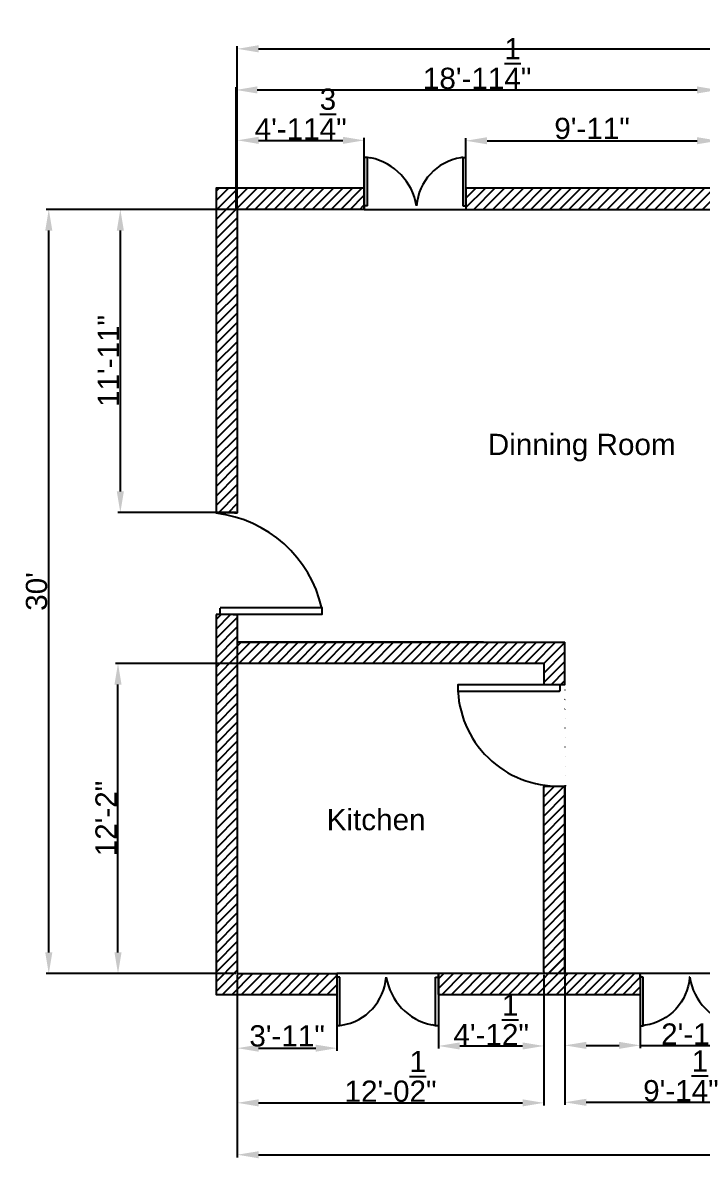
# Model space of a CAD drawing. Header units: millimetres. Extents: x -929180 to -926307, y 654545 to 655354.
# Drawn here: x -929180 to -928860, y 654598 to 655133 of the extents above; entities that cross this region are included whole.
import ezdxf

# ---------------------------------------------------------------- set-up
doc = ezdxf.new("R2010")
doc.units = ezdxf.units.MM
doc.linetypes.add('ACAD_ISO02W100', pattern=[15, 12, -3])
doc.layers.add('dotted', color=7, linetype='ACAD_ISO02W100')
doc.styles.get("Standard").update_dxf_attribs({"font": 'arial.ttf'})
doc.dimstyles.new('Annotative', dxfattribs={"dimscale": 0, "dimtxt": 10, "dimasz": 10, "dimexe": 1.25, "dimexo": 0.625, "dimtad": 1, "dimlunit": 4, "dimtxsty": 'Standard', "dimcen": 2.5, "dimadec": 0, "dimazin": 0, "dimtfac": 1, "dimtmove": 0, "dimatfit": 3, "dimfxl": 1, "dimarcsym": 0})
pattern_1 = [(45, (185.8708, 4.9544), (-2.24506403, 2.24506403), [])]

# ---------------------------------------------------------------- blocks, each defined once
blk = doc.blocks.new('*D10')
at = {"color": 0, "lineweight": -2, "transparency": 16777216}
for p, q in [((-929079.24, 655045.37), (-929079.24, 655121.61)), ((-929069.24, 655120.36), (-928489.24, 655120.36)), ((-928479.24, 655045.37), (-928479.24, 655121.61))]:
    blk.add_line(p, q, dxfattribs=at)
at = {"color": 0, "transparency": 16777216}
for points in [[(-929069.24, 655122.03), (-929069.24, 655118.69), (-929079.24, 655120.36)], [(-928489.24, 655122.03), (-928489.24, 655118.69), (-928479.24, 655120.36)]]:
    blk.add_solid(points, dxfattribs=at)
at = {"layer": 'Defpoints', "color": 0, "transparency": 16777216}
for p in [(-928479.24, 655120.36), (-929079.24, 655044.74), (-928479.24, 655044.74)]:
    blk.add_point(p, dxfattribs=at)
at = {"color": 0, "transparency": 16777216, "insert": (-928779.24, 655126.09), "char_height": 10, "attachment_point": 5}
blk.add_mtext("50'", dxfattribs=at)
blk = doc.blocks.new('*D12')
at = {"color": 0, "lineweight": -2, "transparency": 16777216}
for p, q in [((-929079.24, 654684.12), (-929079.24, 654598.18)), ((-928479.02, 654684.19), (-928479.02, 654598.18)), ((-929069.24, 654599.43), (-928489.02, 654599.43))]:
    blk.add_line(p, q, dxfattribs=at)
at = {"color": 0, "transparency": 16777216}
for points in [[(-929069.24, 654601.09), (-929069.24, 654597.76), (-929079.24, 654599.43)], [(-928489.02, 654601.09), (-928489.02, 654597.76), (-928479.02, 654599.43)]]:
    blk.add_solid(points, dxfattribs=at)
at = {"layer": 'Defpoints', "color": 0, "transparency": 16777216}
for p in [(-929079.24, 654684.74), (-928479.02, 654684.82), (-928479.02, 654599.43)]:
    blk.add_point(p, dxfattribs=at)
at = {"color": 0, "transparency": 16777216, "insert": (-928779.13, 654611.82), "char_height": 10, "attachment_point": 5}
blk.add_mtext('50\'-0{\\H1x;\\S1/4;}"', dxfattribs=at)
blk = doc.blocks.new('*D13')
at = {"color": 0, "lineweight": -2, "transparency": 16777216}
for p, q in [((-929079.86, 655044.74), (-929169.34, 655044.74)), ((-929168.09, 654694.74), (-929168.09, 655034.74)), ((-929079.87, 654684.74), (-929169.34, 654684.74))]:
    blk.add_line(p, q, dxfattribs=at)
at = {"color": 0, "transparency": 16777216}
for points in [[(-929169.76, 655034.74), (-929166.42, 655034.74), (-929168.09, 655044.74)], [(-929169.76, 654694.74), (-929166.42, 654694.74), (-929168.09, 654684.74)]]:
    blk.add_solid(points, dxfattribs=at)
at = {"layer": 'Defpoints', "color": 0, "transparency": 16777216}
for p in [(-929168.09, 655044.74), (-929079.24, 655044.74), (-929079.24, 654684.74)]:
    blk.add_point(p, dxfattribs=at)
at = {"color": 0, "transparency": 16777216, "insert": (-929173.82, 654864.74), "char_height": 10, "attachment_point": 5, "rotation": 90}
blk.add_mtext("30'", dxfattribs=at)
blk = doc.blocks.new('*D14')
at = {"color": 0, "lineweight": -2, "transparency": 16777216}
for p, q in [((-929079.24, 654684.12), (-929079.24, 654622.62)), ((-928934.83, 654684.12), (-928934.83, 654622.62)), ((-929069.24, 654623.87), (-928944.83, 654623.87))]:
    blk.add_line(p, q, dxfattribs=at)
at = {"color": 0, "transparency": 16777216}
for points in [[(-929069.24, 654625.54), (-929069.24, 654622.2), (-929079.24, 654623.87)], [(-928944.83, 654625.54), (-928944.83, 654622.2), (-928934.83, 654623.87)]]:
    blk.add_solid(points, dxfattribs=at)
at = {"layer": 'Defpoints', "color": 0, "transparency": 16777216}
for p in [(-929079.24, 654684.74), (-928934.83, 654684.75), (-928934.83, 654623.87)]:
    blk.add_point(p, dxfattribs=at)
at = {"color": 0, "transparency": 16777216, "insert": (-929007.04, 654636.29), "char_height": 10, "attachment_point": 5}
blk.add_mtext('12\'-0{\\H1x;\\S1/2;}"', dxfattribs=at)
blk = doc.blocks.new('*D15')
at = {"color": 0, "lineweight": -2, "transparency": 16777216}
for p, q in [((-929079.24, 654684.12), (-929079.24, 654648.38)), ((-929032.32, 654684.12), (-929032.32, 654648.38)), ((-929069.24, 654649.63), (-929042.32, 654649.63))]:
    blk.add_line(p, q, dxfattribs=at)
at = {"color": 0, "transparency": 16777216}
for points in [[(-929069.24, 654651.29), (-929069.24, 654647.96), (-929079.24, 654649.63)], [(-929042.32, 654651.29), (-929042.32, 654647.96), (-929032.32, 654649.63)]]:
    blk.add_solid(points, dxfattribs=at)
at = {"layer": 'Defpoints', "color": 0, "transparency": 16777216}
for p in [(-929079.24, 654684.74), (-929032.32, 654684.75), (-929032.32, 654649.63)]:
    blk.add_point(p, dxfattribs=at)
at = {"color": 0, "transparency": 16777216, "insert": (-929055.78, 654655.36), "char_height": 10, "attachment_point": 5}
blk.add_mtext('3\'-11"', dxfattribs=at)
blk = doc.blocks.new('*D16')
at = {"color": 0, "lineweight": -2, "transparency": 16777216}
for p, q in [((-928984.39, 654684.11), (-928984.39, 654649.41)), ((-928934.83, 654684.12), (-928934.83, 654649.41)), ((-928974.39, 654650.66), (-928944.83, 654650.66))]:
    blk.add_line(p, q, dxfattribs=at)
at = {"color": 0, "transparency": 16777216}
for points in [[(-928974.39, 654652.33), (-928974.39, 654648.99), (-928984.39, 654650.66)], [(-928944.83, 654652.33), (-928944.83, 654648.99), (-928934.83, 654650.66)]]:
    blk.add_solid(points, dxfattribs=at)
at = {"layer": 'Defpoints', "color": 0, "transparency": 16777216}
for p in [(-928984.39, 654684.74), (-928934.83, 654684.75), (-928934.83, 654650.66)]:
    blk.add_point(p, dxfattribs=at)
at = {"color": 0, "transparency": 16777216, "insert": (-928959.61, 654662.99), "char_height": 10, "attachment_point": 5}
blk.add_mtext('4\'-1{\\H1x;\\S1/2;}"', dxfattribs=at)
blk = doc.blocks.new('*D17')
at = {"color": 0, "lineweight": -2, "transparency": 16777216}
for p, q in [((-928924.85, 654683.96), (-928924.85, 654649.7)), ((-928889.36, 654684.12), (-928889.36, 654649.7)), ((-928914.85, 654650.95), (-928899.36, 654650.95)), ((-928889.36, 654650.95), (-928836.3, 654650.95))]:
    blk.add_line(p, q, dxfattribs=at)
at = {"color": 0, "transparency": 16777216}
for points in [[(-928914.85, 654652.61), (-928914.85, 654649.28), (-928924.85, 654650.95)], [(-928899.36, 654652.61), (-928899.36, 654649.28), (-928889.36, 654650.95)]]:
    blk.add_solid(points, dxfattribs=at)
at = {"layer": 'Defpoints', "color": 0, "transparency": 16777216}
for p in [(-928924.85, 654684.58), (-928889.36, 654684.75), (-928889.36, 654650.95)]:
    blk.add_point(p, dxfattribs=at)
at = {"color": 0, "transparency": 16777216, "insert": (-928857.83, 654663.28), "char_height": 10, "attachment_point": 5}
blk.add_mtext('2\'-11{\\H1x;\\S1/2;}"', dxfattribs=at)
blk = doc.blocks.new('*D19')
at = {"color": 0, "lineweight": -2, "transparency": 16777216}
for p, q in [((-928924.85, 654684.12), (-928924.85, 654622.88)), ((-928815.54, 654684.18), (-928815.54, 654622.88)), ((-928914.85, 654624.13), (-928825.54, 654624.13))]:
    blk.add_line(p, q, dxfattribs=at)
at = {"color": 0, "transparency": 16777216}
for points in [[(-928914.85, 654625.79), (-928914.85, 654622.46), (-928924.85, 654624.13)], [(-928825.54, 654625.79), (-928825.54, 654622.46), (-928815.54, 654624.13)]]:
    blk.add_solid(points, dxfattribs=at)
at = {"layer": 'Defpoints', "color": 0, "transparency": 16777216}
for p in [(-928924.85, 654684.75), (-928815.54, 654684.8), (-928815.54, 654624.13)]:
    blk.add_point(p, dxfattribs=at)
at = {"color": 0, "transparency": 16777216, "insert": (-928870.2, 654636.52), "char_height": 10, "attachment_point": 5}
blk.add_mtext('9\'-1{\\H1x;\\S1/4;}"', dxfattribs=at)
blk = doc.blocks.new('*D24')
at = {"color": 0, "lineweight": -2, "transparency": 16777216}
for p, q in [((-929079.51, 654830.86), (-929136.73, 654830.86)), ((-929135.48, 654694.74), (-929135.48, 654820.86)), ((-929080.49, 654684.74), (-929136.73, 654684.74))]:
    blk.add_line(p, q, dxfattribs=at)
at = {"color": 0, "transparency": 16777216}
for points in [[(-929137.15, 654820.86), (-929133.81, 654820.86), (-929135.48, 654830.86)], [(-929137.15, 654694.74), (-929133.81, 654694.74), (-929135.48, 654684.74)]]:
    blk.add_solid(points, dxfattribs=at)
at = {"layer": 'Defpoints', "color": 0, "transparency": 16777216}
for p in [(-929135.48, 654830.86), (-929078.89, 654830.86), (-929079.87, 654684.74)]:
    blk.add_point(p, dxfattribs=at)
at = {"color": 0, "transparency": 16777216, "insert": (-929141.12, 654757.8), "char_height": 10, "attachment_point": 5, "rotation": 90}
blk.add_mtext('12\'-2"', dxfattribs=at)
blk = doc.blocks.new('*D25')
at = {"color": 0, "lineweight": -2, "transparency": 16777216}
for p, q in [((-929079.86, 655044.74), (-929135.62, 655044.74)), ((-929134.37, 654911.87), (-929134.37, 655034.74)), ((-929079.87, 654901.87), (-929135.62, 654901.87))]:
    blk.add_line(p, q, dxfattribs=at)
at = {"color": 0, "transparency": 16777216}
for points in [[(-929136.04, 655034.74), (-929132.71, 655034.74), (-929134.37, 655044.74)], [(-929136.04, 654911.87), (-929132.71, 654911.87), (-929134.37, 654901.87)]]:
    blk.add_solid(points, dxfattribs=at)
at = {"layer": 'Defpoints', "color": 0, "transparency": 16777216}
for p in [(-929134.37, 655044.74), (-929079.24, 655044.74), (-929079.24, 654901.87)]:
    blk.add_point(p, dxfattribs=at)
at = {"color": 0, "transparency": 16777216, "insert": (-929140.02, 654973.31), "char_height": 10, "attachment_point": 5, "rotation": 90}
blk.add_mtext('11\'-11"', dxfattribs=at)
blk = doc.blocks.new('*D32')
at = {"color": 0, "lineweight": -2, "transparency": 16777216}
for p, q in [((-929079.24, 655045.37), (-929079.24, 655078.49)), ((-929069.24, 655077.24), (-929029.51, 655077.24)), ((-929019.51, 655045.37), (-929019.51, 655078.49))]:
    blk.add_line(p, q, dxfattribs=at)
at = {"color": 0, "transparency": 16777216}
for points in [[(-929069.24, 655078.91), (-929069.24, 655075.57), (-929079.24, 655077.24)], [(-929029.51, 655078.91), (-929029.51, 655075.57), (-929019.51, 655077.24)]]:
    blk.add_solid(points, dxfattribs=at)
at = {"layer": 'Defpoints', "color": 0, "transparency": 16777216}
for p in [(-929019.51, 655077.24), (-929079.24, 655044.74), (-929019.51, 655044.75)]:
    blk.add_point(p, dxfattribs=at)
at = {"color": 0, "transparency": 16777216, "insert": (-929049.38, 655089.64), "char_height": 10, "attachment_point": 5}
blk.add_mtext('4\'-11{\\H1x;\\S3/4;}"', dxfattribs=at)
blk = doc.blocks.new('*D33')
at = {"color": 0, "lineweight": -2, "transparency": 16777216}
for p, q in [((-928971.54, 655047.09), (-928971.54, 655078.31)), ((-928961.54, 655077.06), (-928862.61, 655077.06)), ((-928852.61, 655045.37), (-928852.61, 655078.31))]:
    blk.add_line(p, q, dxfattribs=at)
at = {"color": 0, "transparency": 16777216}
for points in [[(-928961.54, 655078.73), (-928961.54, 655075.39), (-928971.54, 655077.06)], [(-928862.61, 655078.73), (-928862.61, 655075.39), (-928852.61, 655077.06)]]:
    blk.add_solid(points, dxfattribs=at)
at = {"layer": 'Defpoints', "color": 0, "transparency": 16777216}
for p in [(-928852.61, 655077.06), (-928971.54, 655046.47), (-928852.61, 655044.74)]:
    blk.add_point(p, dxfattribs=at)
at = {"color": 0, "transparency": 16777216, "insert": (-928912.07, 655082.79), "char_height": 10, "attachment_point": 5}
blk.add_mtext('9\'-11"', dxfattribs=at)
blk = doc.blocks.new('*D34')
at = {"color": 0, "lineweight": -2, "transparency": 16777216}
for p, q in [((-929079.86, 655045.37), (-929079.86, 655102.23)), ((-929069.86, 655100.98), (-928862.61, 655100.98)), ((-928852.61, 655045.37), (-928852.61, 655102.23))]:
    blk.add_line(p, q, dxfattribs=at)
at = {"color": 0, "transparency": 16777216}
for points in [[(-929069.86, 655102.64), (-929069.86, 655099.31), (-929079.86, 655100.98)], [(-928862.61, 655102.64), (-928862.61, 655099.31), (-928852.61, 655100.98)]]:
    blk.add_solid(points, dxfattribs=at)
at = {"layer": 'Defpoints', "color": 0, "transparency": 16777216}
for p in [(-928852.61, 655100.98), (-929079.86, 655044.74), (-928852.61, 655044.75)]:
    blk.add_point(p, dxfattribs=at)
at = {"color": 0, "transparency": 16777216, "insert": (-928966.23, 655113.37), "char_height": 10, "attachment_point": 5}
blk.add_mtext('18\'-11{\\H1x;\\S1/4;}"', dxfattribs=at)

msp = doc.modelspace()

# ---------------------------------------------------------------- hatches: boundary and pattern name
at = {"true_color": 0xf4ee51}
h = msp.add_hatch(dxfattribs=at)
h.set_pattern_fill('ANSI31', color=41)
h.set_pattern_definition(pattern_1)
h.paths.add_polyline_path([(-928630.284, 655054.757), (-928971.507, 655054.757), (-928971.54, 655054.756), (-928971.54, 655046.375), (-928971.54, 655044.745), (-928630.284, 655044.745)])
h = msp.add_hatch(dxfattribs=at)
h.set_pattern_fill('ANSI31', color=41)
h.set_pattern_definition(pattern_1)
h.paths.add_polyline_path([(-929032.324, 654684.745), (-929079.24, 654684.745), (-929079.24, 654853.875), (-929089.244, 654853.875), (-929089.244, 654674.918), (-929032.324, 654674.918)])
h = msp.add_hatch(dxfattribs=at)
h.set_pattern_fill('ANSI31', color=41)
h.set_pattern_definition([(45, (386.1462, 7.477), (-2.24506403, 2.24506403), [])])
h.paths.add_polyline_path([(-928932.719, 654684.745), (-928924.85, 654692.614), (-928924.85, 654684.745), (-928889.366, 654684.745), (-928889.366, 654683.026), (-928889.366, 654674.918), (-928889.475, 654674.918), (-928984.391, 654674.918), (-928984.391, 654684.745)])

# ---------------------------------------------------------------- linework, layer by layer
at = {"color": 18, "linetype": 'Continuous', "true_color": 0x000000}
for p, q in [((-929019.515, 655069.226), (-929019.381, 655069.359)), ((-929021.545, 655044.745), (-929019.777, 655046.513)), ((-928924.845, 654818.343), (-928924.751, 654818.437)), ((-928924.835, 654813.863), (-928924.751, 654813.947)), ((-928924.826, 654809.382), (-928924.751, 654809.457)), ((-928924.817, 654804.901), (-928924.751, 654804.967)), ((-928924.807, 654800.42), (-928924.751, 654800.477)), ((-928924.798, 654795.939), (-928924.751, 654795.987)), ((-928924.789, 654791.458), (-928924.751, 654791.497)), ((-928924.779, 654786.978), (-928924.751, 654787.006)), ((-928924.77, 654782.497), (-928924.751, 654782.516)), ((-928924.761, 654778.016), (-928924.751, 654778.026)), ((-928934.831, 654772.436), (-928934.31, 654772.957)), ((-928924.751, 654773.535), (-928924.751, 654773.536)), ((-928928.229, 654684.745), (-928924.85, 654688.124))]:
    msp.add_line(p, q, dxfattribs=at)
for p, q in [((-929019.515, 655069.356), (-929019.515, 655047.75)), ((-929018.016, 655069.358), (-929016.323, 655068.974)), ((-928973.135, 655069.235), (-928971.576, 655069.235)), ((-928973.038, 655069.235), (-928973.038, 655046.363)), ((-928971.54, 655046.375), (-928971.54, 655069.189)), ((-929013.406, 655067.93), (-929013.409, 655067.928)), ((-928971.507, 655054.756), (-928971.558, 655054.756)), ((-928971.54, 655054.77), (-928971.54, 655046.375)), ((-929019.509, 655047.841), (-929019.509, 655044.753)), ((-929019.513, 655044.745), (-928630.284, 655044.745)), ((-929019.509, 655044.753), (-929019.509, 655044.745)), ((-928973.038, 655046.367), (-928971.558, 655046.367)), ((-928971.54, 655046.467), (-928971.54, 655044.743)), ((-929089.216, 654901.693), (-929089.216, 654901.862)), ((-929087.37, 654853.933), (-929087.37, 654856.927)), ((-929078.263, 654840.836), (-929079.189, 654840.836)), ((-929078.869, 654830.862), (-929079.235, 654830.862)), ((-928927.299, 654817.803), (-928927.796, 654817.803)), ((-928927.379, 654820.797), (-928927.299, 654820.797)), ((-928927.317, 654820.854), (-928927.317, 654817.86)), ((-928927.299, 654820.797), (-928927.299, 654817.803)), ((-928924.85, 654772.947), (-928934.651, 654772.947)), ((-928924.873, 654772.948), (-928924.85, 654772.948)), ((-929032.324, 654684.087), (-929032.324, 654684.745)), ((-928889.364, 654684.745), (-929032.324, 654684.745)), ((-928984.391, 654684.736), (-928984.391, 654684.745)), ((-928984.391, 654684.745), (-928984.391, 654674.918)), ((-928984.391, 654674.918), (-928984.391, 654684.736)), ((-928934.832, 654685.636), (-928934.832, 654684.745)), ((-928889.366, 654683.026), (-928889.366, 654684.727)), ((-928841.466, 654684.727), (-928889.366, 654684.727)), ((-929030.959, 654683.14), (-929032.359, 654683.14)), ((-929030.959, 654683.118), (-929030.959, 654683.14)), ((-929030.937, 654660.296), (-929030.937, 654683.112)), ((-928985.851, 654683.127), (-928985.868, 654683.127)), ((-928985.853, 654683.127), (-928984.388, 654683.127)), ((-928889.366, 654683.047), (-928889.366, 654660.154)), ((-928887.959, 654683.056), (-928889.355, 654683.056)), ((-928887.931, 654660.154), (-928887.931, 654683.047)), ((-929079.237, 654674.927), (-929079.237, 654674.918)), ((-929079.237, 654674.918), (-929079.237, 654674.918)), ((-929032.337, 654672.913), (-929032.337, 654660.333)), ((-928984.391, 654674.918), (-928889.457, 654674.918)), ((-928984.39, 654675.253), (-928984.39, 654674.918)), ((-928984.371, 654674.918), (-928984.371, 654660.194)), ((-928889.493, 654674.917), (-928889.493, 654674.918)), ((-928889.475, 654674.918), (-928889.367, 654674.918)), ((-929032.337, 654660.333), (-929030.918, 654660.333)), ((-929032.275, 654660.296), (-929030.937, 654660.296)), ((-928990.457, 654661.607), (-928990.453, 654661.61)), ((-928985.847, 654660.18), (-928987.54, 654660.564)), ((-928889.366, 654660.154), (-928887.931, 654660.154))]:
    msp.add_line(p, q)
at = {"color": 41, "linetype": 'Continuous', "true_color": 0xf4ee51}
for p, q in [((-929089.244, 655053.378), (-929087.866, 655054.757)), ((-929089.244, 655048.888), (-929083.375, 655054.757)), ((-929089.244, 655044.398), (-929078.885, 655054.757)), ((-929089.244, 655039.908), (-929074.395, 655054.757)), ((-929089.244, 655035.417), (-929069.905, 655054.757)), ((-929075.427, 655044.745), (-929065.415, 655054.757)), ((-929070.937, 655044.745), (-929060.925, 655054.757)), ((-929066.446, 655044.745), (-929056.435, 655054.757)), ((-929061.956, 655044.745), (-929051.945, 655054.757)), ((-929057.466, 655044.745), (-929047.454, 655054.757)), ((-929052.976, 655044.745), (-929042.964, 655054.757)), ((-929089.244, 655030.927), (-929079.236, 655040.935)), ((-929089.244, 655026.437), (-929079.236, 655036.445)), ((-929089.244, 655021.947), (-929079.236, 655031.955)), ((-929089.244, 655017.457), (-929079.236, 655027.465)), ((-929089.244, 655012.967), (-929079.237, 655022.974)), ((-929089.244, 655008.477), (-929079.237, 655018.484)), ((-929089.244, 655003.987), (-929079.237, 655013.994)), ((-929089.244, 654999.496), (-929079.237, 655009.504)), ((-929089.244, 654995.006), (-929079.237, 655005.013)), ((-929089.244, 654990.516), (-929079.237, 655000.523)), ((-929089.244, 654986.026), (-929079.237, 654996.033)), ((-929089.244, 654981.536), (-929079.238, 654991.543)), ((-929089.244, 654977.046), (-929079.238, 654987.052)), ((-929089.244, 654972.556), (-929079.238, 654982.562)), ((-929089.244, 654968.065), (-929079.238, 654978.072)), ((-929089.244, 654963.575), (-929079.238, 654973.582)), ((-929089.244, 654959.085), (-929079.238, 654969.091)), ((-929089.244, 654954.595), (-929079.238, 654964.601)), ((-929089.244, 654950.105), (-929079.238, 654960.111)), ((-929089.244, 654945.615), (-929079.239, 654955.62)), ((-929089.244, 654941.125), (-929079.239, 654951.13)), ((-929089.244, 654936.635), (-929079.239, 654946.64)), ((-929089.244, 654932.144), (-929079.239, 654942.15)), ((-929089.244, 654927.654), (-929079.239, 654937.659)), ((-929089.244, 654923.164), (-929079.239, 654933.169)), ((-929089.244, 654918.674), (-929079.239, 654928.679)), ((-929089.244, 654914.184), (-929079.24, 654924.189)), ((-929089.244, 654909.694), (-929079.24, 654919.698)), ((-929089.244, 654905.204), (-929079.24, 654915.208)), ((-929088.091, 654901.867), (-929079.24, 654910.718)), ((-929083.601, 654901.867), (-929079.24, 654906.228)), ((-929079.24, 654839.063), (-929077.467, 654840.836)), ((-929079.24, 654834.573), (-929072.976, 654840.836)), ((-929078.46, 654830.862), (-929068.486, 654840.837)), ((-929073.97, 654830.862), (-929063.996, 654840.837)), ((-929069.48, 654830.862), (-929059.505, 654840.837)), ((-929064.99, 654830.862), (-929055.015, 654840.837)), ((-929060.5, 654830.862), (-929050.525, 654840.838)), ((-929056.01, 654830.862), (-929046.034, 654840.838)), ((-929051.52, 654830.862), (-929041.544, 654840.838)), ((-929047.03, 654830.862), (-929037.053, 654840.838)), ((-929042.539, 654830.862), (-929032.563, 654840.838)), ((-929038.049, 654830.862), (-929028.073, 654840.839)), ((-929033.559, 654830.862), (-929023.582, 654840.839)), ((-929029.069, 654830.862), (-929019.092, 654840.839)), ((-929024.579, 654830.862), (-929014.602, 654840.839)), ((-929020.089, 654830.862), (-929010.111, 654840.84)), ((-929015.599, 654830.862), (-929005.621, 654840.84)), ((-929011.109, 654830.862), (-929001.131, 654840.84)), ((-929006.618, 654830.862), (-928996.64, 654840.84)), ((-929002.128, 654830.862), (-928992.15, 654840.841)), ((-928997.638, 654830.862), (-928987.66, 654840.841)), ((-928993.148, 654830.862), (-928983.169, 654840.841)), ((-928988.658, 654830.862), (-928978.679, 654840.841)), ((-928984.168, 654830.862), (-928974.188, 654840.841)), ((-928979.678, 654830.862), (-928969.698, 654840.842)), ((-928975.188, 654830.862), (-928965.208, 654840.842)), ((-928970.697, 654830.862), (-928960.717, 654840.842)), ((-928966.207, 654830.862), (-928956.227, 654840.842)), ((-928961.717, 654830.862), (-928951.737, 654840.842)), ((-928957.227, 654830.862), (-928947.247, 654840.842)), ((-928952.737, 654830.862), (-928942.757, 654840.842)), ((-928948.247, 654830.862), (-928938.267, 654840.842)), ((-928943.757, 654830.862), (-928933.777, 654840.842)), ((-928939.267, 654830.862), (-928929.287, 654840.842)), ((-928934.846, 654830.793), (-928924.85, 654840.789)), ((-928934.832, 654826.317), (-928924.85, 654836.298)), ((-928934.832, 654821.827), (-928924.85, 654831.808)), ((-928931.209, 654820.941), (-928924.85, 654827.318)), ((-928926.731, 654820.947), (-928924.85, 654822.828)), ((-928934.831, 654763.456), (-928925.11, 654773.177)), ((-928934.831, 654767.946), (-928929.73, 654773.047)), ((-928934.831, 654758.965), (-928924.85, 654768.947)), ((-928934.831, 654754.475), (-928924.85, 654764.456)), ((-928934.831, 654749.985), (-928924.85, 654759.966)), ((-928934.831, 654745.495), (-928924.85, 654755.476)), ((-928934.831, 654741.005), (-928924.85, 654750.986)), ((-928934.831, 654736.514), (-928924.85, 654746.496)), ((-928934.832, 654727.534), (-928924.85, 654737.516)), ((-928934.831, 654732.024), (-928924.85, 654742.006)), ((-928934.832, 654723.044), (-928924.85, 654733.026)), ((-928934.832, 654718.554), (-928924.85, 654728.535)), ((-928934.832, 654714.063), (-928924.85, 654724.045)), ((-928934.832, 654709.573), (-928924.85, 654719.555)), ((-928934.832, 654705.083), (-928924.85, 654715.065)), ((-928934.832, 654700.593), (-928924.85, 654710.575)), ((-928934.832, 654696.103), (-928924.85, 654706.085)), ((-928934.832, 654691.613), (-928924.85, 654701.595)), ((-928934.832, 654687.122), (-928924.85, 654697.104)), ((-928932.72, 654684.745), (-928924.85, 654692.614))]:
    msp.add_line(p, q, dxfattribs=at)
at = {"color": 2, "linetype": 'Continuous', "true_color": 0xf1eb1f}
for p, q in [((-929048.486, 655044.745), (-929038.474, 655054.757)), ((-929043.996, 655044.745), (-929033.984, 655054.757)), ((-929039.506, 655044.745), (-929029.494, 655054.757)), ((-929035.016, 655044.745), (-929025.004, 655054.757)), ((-929030.525, 655044.745), (-929020.514, 655054.757)), ((-929026.035, 655044.745), (-929019.562, 655051.207))]:
    msp.add_line(p, q, dxfattribs=at)
at = {"color": 41, "true_color": 0xf4ee51}
for p, q in [((-929079.236, 655043.837), (-929079.236, 655044.745)), ((-928924.851, 654840.835), (-928924.851, 654840.842)), ((-928924.85, 654840.765), (-928924.85, 654840.841))]:
    msp.add_line(p, q, dxfattribs=at)
for points in [[(-929019.514, 655069.359), (-929018.01, 655069.359), (-929018.01, 655046.402)], [(-928630.284, 655054.757), (-928971.507, 655054.757)], [(-929017.968, 655046.367), (-929019.51, 655046.367), (-929019.507, 655046.367)], [(-928994.814, 655046.402), (-928994.74, 655046.402)], [(-929080.633, 654901.867), (-929079.24, 654901.867), (-929089.244, 654901.867)], [(-929087.32, 654853.98), (-929039.32, 654853.98), (-929039.32, 654856.98), (-929087.32, 654856.98)], [(-929081.164, 654853.927), (-929079.24, 654853.927), (-929089.25, 654853.927)], [(-929079.327, 654853.875), (-929089.25, 654853.875), (-929089.25, 654853.927)], [(-929089.244, 654853.927), (-929089.244, 654674.918), (-929032.391, 654674.918)], [(-929079.24, 654853.927), (-929079.24, 654684.745), (-929032.324, 654684.745), (-929032.324, 654672.812)], [(-928963.307, 654840.842), (-929078.51, 654840.842), (-928924.851, 654840.842)], [(-928934.832, 654830.747), (-928934.832, 654820.947), (-928924.85, 654820.947), (-928924.85, 654840.772)], [(-928927.367, 654820.807), (-928975.367, 654820.807), (-928975.367, 654817.807), (-928927.367, 654817.807)], [(-928934.831, 654685.622), (-928934.831, 654772.946), (-928934.521, 654772.946)], [(-928924.903, 654772.948), (-928924.85, 654772.948), (-928924.907, 654772.948)], [(-929009.049, 654683.136), (-929009.117, 654683.136)], [(-928984.349, 654660.178), (-928985.853, 654660.178), (-928985.853, 654683.136)]]:
    msp.add_lwpolyline(points)
for points in [[(-928972.904, 655069.281), (-928973.873, 655069.066), (-928973.873, 655069.065, 0.3497853), (-928994.746, 655046.402)], [(-928934.831, 654830.733, 0.4142136), (-928934.96, 654830.862), (-929078.887, 654830.862)], [(-929030.959, 654660.257), (-929029.99, 654660.472), (-929029.989, 654660.473, 0.3497853), (-929009.117, 654683.136)], [(-928866.075, 654683.055), (-928866.143, 654683.055, -0.3497853), (-928887.016, 654660.392), (-928887.016, 654660.391), (-928887.985, 654660.176)]]:
    msp.add_lwpolyline(points, format="xyb")
at = {"color": 0}
for points in [[(-929019.515, 655054.757), (-929089.244, 655054.757), (-929089.244, 654901.867)], [(-929019.507, 655044.745), (-929079.24, 655044.745), (-929079.24, 654901.867)]]:
    msp.add_lwpolyline(points, dxfattribs=at)
msp.add_lwpolyline([(-928924.85, 654773.007), (-928924.85, 654684.582)], close=True)
for centre, radius, start, end in [((-929021.967, 655042.062), 27.498, 9.08117, 78.18801), ((-929026.68, 655037.278), 33.218, 15.94282, 15.97256), ((-929095.831, 654844.096), 57.84, 12.8173, 83.43342), ((-929092.009, 654848.651), 53.16, 8.7017, 9.015), ((-928928.161, 654820.25), 47.172, 183.03111, 274.14622), ((-928977.183, 654692.26), 33.218, 195.94282, 195.97256), ((-928981.896, 654687.476), 27.498, 189.08117, 258.18801), ((-928834.21, 654692.179), 33.218, 195.94282, 195.97256), ((-928838.922, 654687.395), 27.498, 189.08117, 258.18801)]:
    msp.add_arc(centre, radius, start, end)
at = {"layer": 'dotted'}
for p, q in [((-929089.217, 654901.73), (-929089.217, 654901.557)), ((-928924.751, 654773.536), (-928924.751, 654773.065))]:
    msp.add_line(p, q, dxfattribs=at)

# ---------------------------------------------------------------- texts
for s, p in [('Dinning Room', (-928961.195, 654929.016)), ('Kitchen', (-929037.123, 654752.291))]:
    msp.add_text(s, height=10).set_placement(p)

# ---------------------------------------------------------------- dimensions: what is measured, and where the dimension line sits
for base, p1, p2, picture, middle in [((-928479.24, 655120.36), (-929079.24, 655044.745), (-928479.24, 655044.745), '*D10', (-928779.24, 655126.091)), ((-928852.605, 655100.977), (-929079.861, 655044.745), (-928852.605, 655044.745), '*D34', (-928966.233, 655113.374)), ((-929019.513, 655077.242), (-929079.24, 655044.745), (-929019.513, 655044.745), '*D32', (-929049.376, 655089.642)), ((-928852.6055, 655077.0613), (-928971.5398, 655046.4672), (-928852.6055, 655044.7447), '*D33', (-928912.0726, 655082.792)), ((-928479.016, 654599.426), (-929079.24, 654684.745), (-928479.016, 654684.819), '*D12', (-928779.128, 654611.823)), ((-928934.832, 654623.87), (-929079.24, 654684.745), (-928934.832, 654684.745), '*D14', (-929007.036, 654636.288)), ((-929032.324, 654649.627), (-929079.24, 654684.745), (-929032.324, 654684.745), '*D15', (-929055.782, 654655.361)), ((-928934.832, 654650.662), (-928984.391, 654684.736), (-928934.832, 654684.745), '*D16', (-928959.612, 654662.994)), ((-928815.543, 654624.127), (-928924.85, 654684.745), (-928815.543, 654684.805), '*D19', (-928870.197, 654636.524)), ((-928889.364, 654650.945), (-928924.85, 654684.582), (-928889.364, 654684.745), '*D17', (-928857.831, 654663.278))]:
    dim = msp.add_linear_dim(base=base, p1=p1, p2=p2, dimstyle='Annotative')
    dim.commit()
    dim.dimension.update_dxf_attribs({"geometry": picture, "text_midpoint": middle})
for base, p1, p2, picture, middle in [((-929168.089, 655044.745), (-929079.24, 654684.745), (-929079.236, 655044.745), '*D13', (-929173.823, 654864.745)), ((-929134.373, 655044.745), (-929079.24, 654901.867), (-929079.236, 655044.745), '*D25', (-929140.018, 654973.306)), ((-929135.479, 654830.862), (-929079.865, 654684.745), (-929078.887, 654830.862), '*D24', (-929141.125, 654757.803))]:
    dim = msp.add_linear_dim(base=base, p1=p1, p2=p2, angle=90, dimstyle='Annotative')
    dim.commit()
    dim.dimension.update_dxf_attribs({"geometry": picture, "text_midpoint": middle})

doc.saveas('drawing.dxf')
